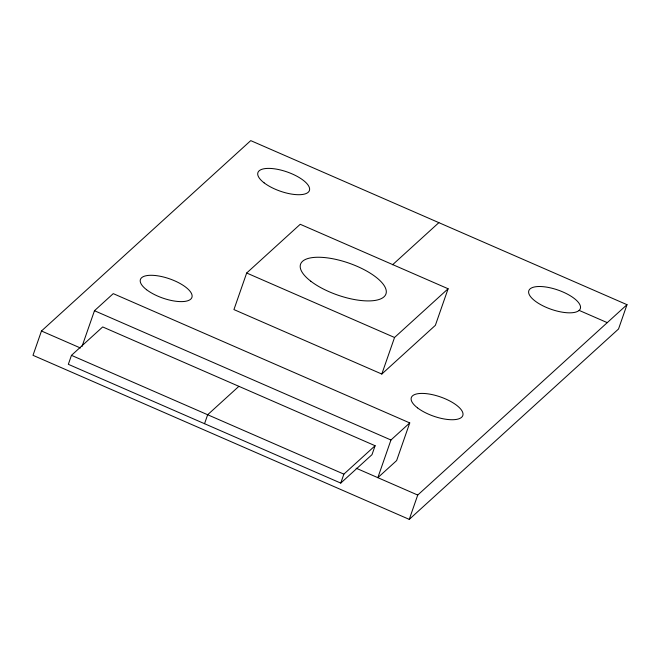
<?xml version="1.0" encoding="UTF-8"?>
<svg xmlns="http://www.w3.org/2000/svg" width="660" height="660" viewBox="0 0 660 660"><rect width="100%" height="100%" fill="white"/><g stroke="black" fill="none" stroke-linecap="round" stroke-linejoin="round"><path stroke-width="0.99" d="M41.473 330.998L33 355.319L409.258 519.379L618.527 329.002L627 304.681L250.742 140.621L41.473 330.998L80.429 347.985M71.462 355.352L68.335 364.312L340.75 483.095L371.984 454.682L375.103 445.723L102.688 326.939L71.462 355.352L343.868 474.136L375.103 445.723M82.022 346.459L94.471 310.72L113.248 293.634L409.745 422.92L396.627 460.581L377.842 477.667L390.959 439.997L409.745 422.92M246.675 273.009L233.937 309.581L381.81 374.055L435.369 325.33L448.107 288.758L300.234 224.285L246.675 273.009L394.548 337.483L448.107 288.758M204.542 423.704L207.661 414.744L238.895 386.331M340.75 483.095L343.868 474.136M381.81 374.055L394.548 337.483M409.258 519.379L417.73 495.058L627 304.681M392.56 264.784L438.867 222.651M579.125 310.382A27.25 10.205 19.2 0 0 549.598 287.686A27.25 10.205 19.2 0 0 535.012 300.96A27.25 10.205 19.2 0 0 579.125 310.382L607.258 322.641M94.471 310.72L390.959 439.997M356.128 468.196L417.73 495.058M310.786 281.209A45.21 16.937 19.2 0 0 383.98 296.843A45.21 16.937 19.2 0 0 334.983 259.198A45.21 16.937 19.2 0 0 310.786 281.209M264.099 182.837A27.25 10.205 19.2 0 0 308.22 192.258A27.25 10.205 19.2 0 0 278.685 169.57A27.25 10.205 19.2 0 0 264.099 182.837M417.499 407.855A27.25 10.205 19.2 0 0 461.62 417.277A27.25 10.205 19.2 0 0 432.085 394.589A27.25 10.205 19.2 0 0 417.499 407.855M146.594 289.732A27.25 10.205 19.2 0 0 190.715 299.161A27.25 10.205 19.2 0 0 161.18 276.466A27.25 10.205 19.2 0 0 146.594 289.732"/></g></svg>
